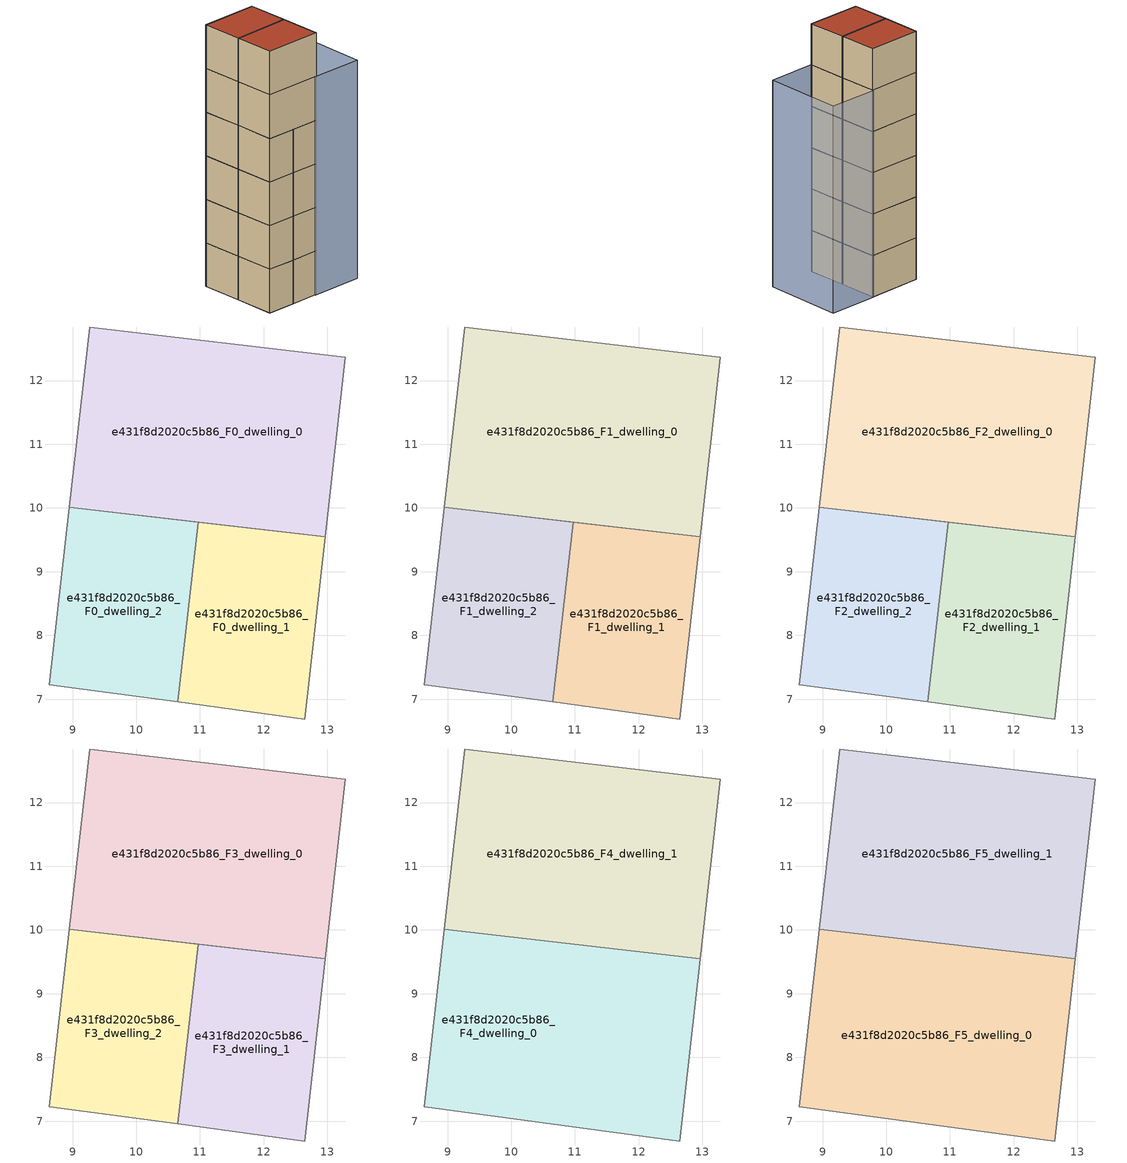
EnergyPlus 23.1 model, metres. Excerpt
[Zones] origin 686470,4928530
e431f8d2020c5b86_F0_dwelling_0
 floor ground (EU_floor_Construction): 12.96,9.55 13.28,12.36 9.27,12.84 8.95,10.01 z0
 wall adiabatic (EU_wall_Construction): 8.95,10.01 9.27,12.84 13.28,12.36 12.96,9.55 8.95,10.01 z0:3
e431f8d2020c5b86_F0_dwelling_1
 floor ground (EU_floor_Construction): 12.64,6.69 12.96,9.55 10.97,9.78 10.65,6.96 z0
 wall to e431f8d2020c5b86_F0_dwelling_2 (EU_wall_Construction): 10.65,6.96 10.97,9.78 z0:3
 wall adiabatic (EU_wall_Construction): 10.97,9.78 12.96,9.55 12.64,6.69 10.65,6.96 z0:3
e431f8d2020c5b86_F0_dwelling_2
 floor ground (EU_floor_Construction): 10.65,6.96 10.97,9.78 8.95,10.01 8.63,7.23 z0
 wall adiabatic (EU_wall_Construction): 10.65,6.96 8.63,7.23 8.95,10.01 10.97,9.78 z0:3
e431f8d2020c5b86_F1_dwelling_0
 floor to e431f8d2020c5b86_F0_dwelling_0 (EU_floor_Construction): 12.96,9.55 13.28,12.36 9.27,12.84 8.95,10.01 z3
 wall adiabatic (EU_wall_Construction): 8.95,10.01 9.27,12.84 13.28,12.36 12.96,9.55 8.95,10.01 z3:6
e431f8d2020c5b86_F1_dwelling_1
 floor to e431f8d2020c5b86_F0_dwelling_1 (EU_floor_Construction): 12.64,6.69 12.96,9.55 10.97,9.78 10.65,6.96 z3
 wall to e431f8d2020c5b86_F1_dwelling_2 (EU_wall_Construction): 10.65,6.96 10.97,9.78 z3:6
 wall adiabatic (EU_wall_Construction): 10.97,9.78 12.96,9.55 12.64,6.69 10.65,6.96 z3:6
e431f8d2020c5b86_F1_dwelling_2
 floor to e431f8d2020c5b86_F0_dwelling_2 (EU_floor_Construction): 10.65,6.96 10.97,9.78 8.95,10.01 8.63,7.23 z3
 wall adiabatic (EU_wall_Construction): 10.65,6.96 8.63,7.23 8.95,10.01 10.97,9.78 z3:6
e431f8d2020c5b86_F2_dwelling_0
 floor to e431f8d2020c5b86_F1_dwelling_0 (EU_floor_Construction): 12.96,9.55 13.28,12.36 9.27,12.84 8.95,10.01 z6
 wall adiabatic (EU_wall_Construction): 8.95,10.01 9.27,12.84 13.28,12.36 12.96,9.55 8.95,10.01 z6:9
e431f8d2020c5b86_F2_dwelling_1
 floor to e431f8d2020c5b86_F1_dwelling_1 (EU_floor_Construction): 12.64,6.69 12.96,9.55 10.97,9.78 10.65,6.96 z6
 wall to e431f8d2020c5b86_F2_dwelling_2 (EU_wall_Construction): 10.65,6.96 10.97,9.78 z6:9
 wall adiabatic (EU_wall_Construction): 10.97,9.78 12.96,9.55 12.64,6.69 10.65,6.96 z6:9
e431f8d2020c5b86_F2_dwelling_2
 floor to e431f8d2020c5b86_F1_dwelling_2 (EU_floor_Construction): 10.65,6.96 10.97,9.78 8.95,10.01 8.63,7.23 z6
 wall adiabatic (EU_wall_Construction): 10.65,6.96 8.63,7.23 8.95,10.01 10.97,9.78 z6:9
e431f8d2020c5b86_F3_dwelling_0
 floor to e431f8d2020c5b86_F2_dwelling_0 (EU_floor_Construction): 12.96,9.55 13.28,12.36 9.27,12.84 8.95,10.01 z9
 wall adiabatic (EU_wall_Construction): 8.95,10.01 9.27,12.84 13.28,12.36 12.96,9.55 8.95,10.01 z9:12
e431f8d2020c5b86_F3_dwelling_1
 floor to e431f8d2020c5b86_F2_dwelling_1 (EU_floor_Construction): 12.64,6.69 12.96,9.55 10.97,9.78 10.65,6.96 z9
 wall to e431f8d2020c5b86_F3_dwelling_2 (EU_wall_Construction): 10.65,6.96 10.97,9.78 z9:12
 wall adiabatic (EU_wall_Construction): 10.97,9.78 12.96,9.55 12.64,6.69 10.65,6.96 z9:12
e431f8d2020c5b86_F3_dwelling_2
 floor to e431f8d2020c5b86_F2_dwelling_2 (EU_floor_Construction): 10.65,6.96 10.97,9.78 8.95,10.01 8.63,7.23 z9
 wall adiabatic (EU_wall_Construction): 10.65,6.96 8.63,7.23 8.95,10.01 10.97,9.78 z9:12
e431f8d2020c5b86_F4_dwelling_0
 floor to e431f8d2020c5b86_F3_dwelling_2 (EU_floor_Construction): 10.65,6.96 10.97,9.78 8.95,10.01 8.63,7.23 z12
 floor to e431f8d2020c5b86_F3_dwelling_1 (EU_floor_Construction): 12.64,6.69 12.96,9.55 10.97,9.78 10.65,6.96 z12
 wall adiabatic (EU_wall_Construction): 12.96,9.55 12.64,6.69 8.63,7.23 8.95,10.01 z12:15
 wall to e431f8d2020c5b86_F4_dwelling_1 (EU_wall_Construction): 8.95,10.01 12.96,9.55 z12:15
e431f8d2020c5b86_F4_dwelling_1
 floor to e431f8d2020c5b86_F3_dwelling_0 (EU_floor_Construction): 12.96,9.55 13.28,12.36 9.27,12.84 8.95,10.01 z12
 wall adiabatic (EU_wall_Construction): 8.95,10.01 9.27,12.84 13.28,12.36 12.96,9.55 z12:15
e431f8d2020c5b86_F5_dwelling_0
 floor to e431f8d2020c5b86_F4_dwelling_0 (EU_floor_Construction): 12.64,6.69 12.96,9.55 8.95,10.01 8.63,7.23 z15
 wall adiabatic (EU_wall_Construction): 12.96,9.55 12.64,6.69 8.63,7.23 8.95,10.01 z15:18
 wall to e431f8d2020c5b86_F5_dwelling_1 (EU_wall_Construction): 8.95,10.01 12.96,9.55 z15:18
 roof outside (EU_roof_Construction): 12.96,9.55 12.64,6.69 8.63,7.23 8.95,10.01 z18
e431f8d2020c5b86_F5_dwelling_1
 floor to e431f8d2020c5b86_F4_dwelling_1 (EU_floor_Construction): 12.96,9.55 13.28,12.36 9.27,12.84 8.95,10.01 z15
 wall adiabatic (EU_wall_Construction): 8.95,10.01 9.27,12.84 13.28,12.36 12.96,9.55 z15:18
 roof outside (EU_roof_Construction): 13.28,12.36 12.96,9.55 8.95,10.01 9.27,12.84 z18
shading: 16.88,11.94 16.13,6.22 / 16.13,6.22 12.54,6.69 / 12.54,6.69 13.29,12.41 / 13.29,12.41 16.88,11.94 z0:15
[Building]
EU S2 Campaign: North Axis=0; Terrain=City; Solar Distribution=FullExterior
[Site:Location]
Bologna: Latitude=44.5; Longitude=11.25; Time Zone=1; Elevation=37
[SizingPeriod:WeatherFileDays]
AnnualSizingPeriod: Begin Month=1; Begin Day of Month=1; End Month=12; End Day of Month=31; Day of Week for Start Day=Monday; Use Weather File Daylight Saving Period=No; Use Weather File Rain and Snow Indicators=No
[MATERIAL]
EU_InternalMass_Material: Roughness=MediumRough; Thickness=0.1; Conductivity=1; Density=1800; Specific Heat=900; Thermal Absorptance=0.9; Solar Absorptance=0.7; Visible Absorptance=0.7
[MATERIAL:NOMASS] Roughness=MediumRough; Thermal Absorptance=0.9; Solar Absorptance=0.7; Visible Absorptance=0.7
Name | Thermal Resistance
EU_wall_NoMass | 0.905828
EU_roof_NoMass | 0.37593
EU_floor_NoMass | 0.67114
[CONSTRUCTION]
EU_wall_Construction: EU_wall_NoMass
EU_roof_Construction: EU_roof_NoMass
EU_floor_Construction: EU_floor_NoMass
EU_InternalMass_Construction: EU_InternalMass_Material
[ZONE] Type=1; Multiplier=1; Ceiling Height=autocalculate; Floor Area=autocalculate; Part of Total Floor Area=Yes
Name | Volume
e431f8d2020c5b86_F0_dwelling_0; e431f8d2020c5b86_F1_dwelling_0; e431f8d2020c5b86_F2_dwelling_0; e431f8d2020c5b86_F3_dwelling_0; e431f8d2020c5b86_F4_dwelling_1; e431f8d2020c5b86_F5_dwelling_1 | 34.4312
e431f8d2020c5b86_F4_dwelling_0; e431f8d2020c5b86_F5_dwelling_0 | 34.4348
e431f8d2020c5b86_F0_dwelling_1; e431f8d2020c5b86_F1_dwelling_1; e431f8d2020c5b86_F2_dwelling_1; e431f8d2020c5b86_F3_dwelling_1 | 17.2119
e431f8d2020c5b86_F0_dwelling_2; e431f8d2020c5b86_F1_dwelling_2; e431f8d2020c5b86_F2_dwelling_2; e431f8d2020c5b86_F3_dwelling_2 | 17.2214
[INTERNALMASS] Construction=EU_InternalMass_Construction
Name | Zone or ZoneList | Surface Area
e431f8d2020c5b86_F0_dwelling_0_EU_InternalMass | e431f8d2020c5b86_F0_dwelling_0 | 11.4773
e431f8d2020c5b86_F0_dwelling_1_EU_InternalMass | e431f8d2020c5b86_F0_dwelling_1 | 5.73769
e431f8d2020c5b86_F0_dwelling_2_EU_InternalMass | e431f8d2020c5b86_F0_dwelling_2 | 5.74029
e431f8d2020c5b86_F1_dwelling_0_EU_InternalMass | e431f8d2020c5b86_F1_dwelling_0 | 11.4773
e431f8d2020c5b86_F1_dwelling_1_EU_InternalMass | e431f8d2020c5b86_F1_dwelling_1 | 5.73769
e431f8d2020c5b86_F1_dwelling_2_EU_InternalMass | e431f8d2020c5b86_F1_dwelling_2 | 5.74029
e431f8d2020c5b86_F2_dwelling_0_EU_InternalMass | e431f8d2020c5b86_F2_dwelling_0 | 11.4773
e431f8d2020c5b86_F2_dwelling_1_EU_InternalMass | e431f8d2020c5b86_F2_dwelling_1 | 5.73769
e431f8d2020c5b86_F2_dwelling_2_EU_InternalMass | e431f8d2020c5b86_F2_dwelling_2 | 5.74029
e431f8d2020c5b86_F3_dwelling_0_EU_InternalMass | e431f8d2020c5b86_F3_dwelling_0 | 11.4773
e431f8d2020c5b86_F3_dwelling_1_EU_InternalMass | e431f8d2020c5b86_F3_dwelling_1 | 5.73769
e431f8d2020c5b86_F3_dwelling_2_EU_InternalMass | e431f8d2020c5b86_F3_dwelling_2 | 5.74029
e431f8d2020c5b86_F4_dwelling_0_EU_InternalMass | e431f8d2020c5b86_F4_dwelling_0 | 11.4781
e431f8d2020c5b86_F4_dwelling_1_EU_InternalMass | e431f8d2020c5b86_F4_dwelling_1 | 11.4782
e431f8d2020c5b86_F5_dwelling_0_EU_InternalMass | e431f8d2020c5b86_F5_dwelling_0 | 11.4781
e431f8d2020c5b86_F5_dwelling_1_EU_InternalMass | e431f8d2020c5b86_F5_dwelling_1 | 11.4782
[OTHEREQUIPMENT] Fuel Type=Electricity; Design Level Calculation Method=Watts/Area; Power per Zone Floor Area=1; Fraction Latent=0; Fraction Radiant=0; Fraction Lost=0; Carbon Dioxide Generation Rate=0; EndUse Subcategory=EU_Step8_InternalGains
Name | Zone or ZoneList or Space or SpaceList | Schedule
EU_Step8_InternalGain_e431f8d2020c5b86_F0_dwelling_0_f000 | e431f8d2020c5b86_F0_dwelling_0 | EU_Step8_GainSchedule_e431f8d2020c5b86_F0_dwelling_0_f000
EU_Step8_InternalGain_e431f8d2020c5b86_F0_dwelling_1_f000 | e431f8d2020c5b86_F0_dwelling_1 | EU_Step8_GainSchedule_e431f8d2020c5b86_F0_dwelling_1_f000
EU_Step8_InternalGain_e431f8d2020c5b86_F0_dwelling_2_f000 | e431f8d2020c5b86_F0_dwelling_2 | EU_Step8_GainSchedule_e431f8d2020c5b86_F0_dwelling_2_f000
EU_Step8_InternalGain_e431f8d2020c5b86_F1_dwelling_0_f000 | e431f8d2020c5b86_F1_dwelling_0 | EU_Step8_GainSchedule_e431f8d2020c5b86_F1_dwelling_0_f000
EU_Step8_InternalGain_e431f8d2020c5b86_F1_dwelling_1_f000 | e431f8d2020c5b86_F1_dwelling_1 | EU_Step8_GainSchedule_e431f8d2020c5b86_F1_dwelling_1_f000
EU_Step8_InternalGain_e431f8d2020c5b86_F1_dwelling_2_f000 | e431f8d2020c5b86_F1_dwelling_2 | EU_Step8_GainSchedule_e431f8d2020c5b86_F1_dwelling_2_f000
EU_Step8_InternalGain_e431f8d2020c5b86_F2_dwelling_0_f000 | e431f8d2020c5b86_F2_dwelling_0 | EU_Step8_GainSchedule_e431f8d2020c5b86_F2_dwelling_0_f000
EU_Step8_InternalGain_e431f8d2020c5b86_F2_dwelling_1_f000 | e431f8d2020c5b86_F2_dwelling_1 | EU_Step8_GainSchedule_e431f8d2020c5b86_F2_dwelling_1_f000
EU_Step8_InternalGain_e431f8d2020c5b86_F2_dwelling_2_f000 | e431f8d2020c5b86_F2_dwelling_2 | EU_Step8_GainSchedule_e431f8d2020c5b86_F2_dwelling_2_f000
EU_Step8_InternalGain_e431f8d2020c5b86_F3_dwelling_0_f000 | e431f8d2020c5b86_F3_dwelling_0 | EU_Step8_GainSchedule_e431f8d2020c5b86_F3_dwelling_0_f000
EU_Step8_InternalGain_e431f8d2020c5b86_F3_dwelling_1_f000 | e431f8d2020c5b86_F3_dwelling_1 | EU_Step8_GainSchedule_e431f8d2020c5b86_F3_dwelling_1_f000
EU_Step8_InternalGain_e431f8d2020c5b86_F3_dwelling_2_f000 | e431f8d2020c5b86_F3_dwelling_2 | EU_Step8_GainSchedule_e431f8d2020c5b86_F3_dwelling_2_f000
EU_Step8_InternalGain_e431f8d2020c5b86_F4_dwelling_0_f000 | e431f8d2020c5b86_F4_dwelling_0 | EU_Step8_GainSchedule_e431f8d2020c5b86_F4_dwelling_0_f000
EU_Step8_InternalGain_e431f8d2020c5b86_F4_dwelling_1_f000 | e431f8d2020c5b86_F4_dwelling_1 | EU_Step8_GainSchedule_e431f8d2020c5b86_F4_dwelling_1_f000
EU_Step8_InternalGain_e431f8d2020c5b86_F5_dwelling_0_f000 | e431f8d2020c5b86_F5_dwelling_0 | EU_Step8_GainSchedule_e431f8d2020c5b86_F5_dwelling_0_f000
EU_Step8_InternalGain_e431f8d2020c5b86_F5_dwelling_1_f000 | e431f8d2020c5b86_F5_dwelling_1 | EU_Step8_GainSchedule_e431f8d2020c5b86_F5_dwelling_1_f000
[ZONEVENTILATION:DESIGNFLOWRATE] Schedule=EU_AlwaysOn; Design Flow Rate Calculation Method=AirChanges/Hour; Air Changes per Hour=0.73129; Ventilation Type=Natural; Fan Pressure Rise=0; Fan Total Efficiency=1; Constant Term Coefficient=1; Temperature Term Coefficient=0; Velocity Term Coefficient=0; Velocity Squared Term Coefficient=0; Minimum Indoor Temperature=-100; Maximum Indoor Temperature=100; Delta Temperature=-100; Minimum Outdoor Temperature=-100; Maximum Outdoor Temperature=100; Maximum Wind Speed=40
Name | Zone or ZoneList or Space or SpaceList
EU_ConstantAir_e431f8d2020c5b86_F0_dwelling_0 | e431f8d2020c5b86_F0_dwelling_0
EU_ConstantAir_e431f8d2020c5b86_F0_dwelling_1 | e431f8d2020c5b86_F0_dwelling_1
EU_ConstantAir_e431f8d2020c5b86_F0_dwelling_2 | e431f8d2020c5b86_F0_dwelling_2
EU_ConstantAir_e431f8d2020c5b86_F1_dwelling_0 | e431f8d2020c5b86_F1_dwelling_0
EU_ConstantAir_e431f8d2020c5b86_F1_dwelling_1 | e431f8d2020c5b86_F1_dwelling_1
EU_ConstantAir_e431f8d2020c5b86_F1_dwelling_2 | e431f8d2020c5b86_F1_dwelling_2
EU_ConstantAir_e431f8d2020c5b86_F2_dwelling_0 | e431f8d2020c5b86_F2_dwelling_0
EU_ConstantAir_e431f8d2020c5b86_F2_dwelling_1 | e431f8d2020c5b86_F2_dwelling_1
EU_ConstantAir_e431f8d2020c5b86_F2_dwelling_2 | e431f8d2020c5b86_F2_dwelling_2
EU_ConstantAir_e431f8d2020c5b86_F3_dwelling_0 | e431f8d2020c5b86_F3_dwelling_0
EU_ConstantAir_e431f8d2020c5b86_F3_dwelling_1 | e431f8d2020c5b86_F3_dwelling_1
EU_ConstantAir_e431f8d2020c5b86_F3_dwelling_2 | e431f8d2020c5b86_F3_dwelling_2
EU_ConstantAir_e431f8d2020c5b86_F4_dwelling_0 | e431f8d2020c5b86_F4_dwelling_0
EU_ConstantAir_e431f8d2020c5b86_F4_dwelling_1 | e431f8d2020c5b86_F4_dwelling_1
EU_ConstantAir_e431f8d2020c5b86_F5_dwelling_0 | e431f8d2020c5b86_F5_dwelling_0
EU_ConstantAir_e431f8d2020c5b86_F5_dwelling_1 | e431f8d2020c5b86_F5_dwelling_1
[HVACTEMPLATE:THERMOSTAT] Constant Heating Setpoint=20; Constant Cooling Setpoint=50
EU_HeatOnly_e431f8d2020c5b86_F0_dwelling_0; EU_HeatOnly_e431f8d2020c5b86_F0_dwelling_1; EU_HeatOnly_e431f8d2020c5b86_F0_dwelling_2; EU_HeatOnly_e431f8d2020c5b86_F1_dwelling_0; EU_HeatOnly_e431f8d2020c5b86_F1_dwelling_1; EU_HeatOnly_e431f8d2020c5b86_F1_dwelling_2; EU_HeatOnly_e431f8d2020c5b86_F2_dwelling_0; EU_HeatOnly_e431f8d2020c5b86_F2_dwelling_1; EU_HeatOnly_e431f8d2020c5b86_F2_dwelling_2; EU_HeatOnly_e431f8d2020c5b86_F3_dwelling_0; EU_HeatOnly_e431f8d2020c5b86_F3_dwelling_1; EU_HeatOnly_e431f8d2020c5b86_F3_dwelling_2; EU_HeatOnly_e431f8d2020c5b86_F4_dwelling_0; EU_HeatOnly_e431f8d2020c5b86_F4_dwelling_1; EU_HeatOnly_e431f8d2020c5b86_F5_dwelling_0; EU_HeatOnly_e431f8d2020c5b86_F5_dwelling_1
[HVACTEMPLATE:ZONE:IDEALLOADSAIRSYSTEM] System Availability Schedule=EU_AlwaysOn; Maximum Heating Supply Air Temperature=50; Minimum Cooling Supply Air Temperature=13; Maximum Heating Supply Air Humidity Ratio=0.0156; Minimum Cooling Supply Air Humidity Ratio=0.0077; Heating Limit=NoLimit; Cooling Limit=NoLimit; Heating Availability Schedule=EU_AlwaysOn; Cooling Availability Schedule=EU_CoolingOff; Dehumidification Control Type=ConstantSensibleHeatRatio; Cooling Sensible Heat Ratio=0.7; Dehumidification Setpoint=60; Humidification Control Type=None; Humidification Setpoint=30; Outdoor Air Method=None; Outdoor Air Flow Rate per Person=0.00944; Outdoor Air Flow Rate per Zone Floor Area=0; Outdoor Air Flow Rate per Zone=0; Demand Controlled Ventilation Type=None; Outdoor Air Economizer Type=NoEconomizer; Heat Recovery Type=None; Sensible Heat Recovery Effectiveness=0.7; Latent Heat Recovery Effectiveness=0.65
Name | Template Thermostat
e431f8d2020c5b86_F0_dwelling_0 | EU_HeatOnly_e431f8d2020c5b86_F0_dwelling_0
e431f8d2020c5b86_F0_dwelling_1 | EU_HeatOnly_e431f8d2020c5b86_F0_dwelling_1
e431f8d2020c5b86_F0_dwelling_2 | EU_HeatOnly_e431f8d2020c5b86_F0_dwelling_2
e431f8d2020c5b86_F1_dwelling_0 | EU_HeatOnly_e431f8d2020c5b86_F1_dwelling_0
e431f8d2020c5b86_F1_dwelling_1 | EU_HeatOnly_e431f8d2020c5b86_F1_dwelling_1
e431f8d2020c5b86_F1_dwelling_2 | EU_HeatOnly_e431f8d2020c5b86_F1_dwelling_2
e431f8d2020c5b86_F2_dwelling_0 | EU_HeatOnly_e431f8d2020c5b86_F2_dwelling_0
e431f8d2020c5b86_F2_dwelling_1 | EU_HeatOnly_e431f8d2020c5b86_F2_dwelling_1
e431f8d2020c5b86_F2_dwelling_2 | EU_HeatOnly_e431f8d2020c5b86_F2_dwelling_2
e431f8d2020c5b86_F3_dwelling_0 | EU_HeatOnly_e431f8d2020c5b86_F3_dwelling_0
e431f8d2020c5b86_F3_dwelling_1 | EU_HeatOnly_e431f8d2020c5b86_F3_dwelling_1
e431f8d2020c5b86_F3_dwelling_2 | EU_HeatOnly_e431f8d2020c5b86_F3_dwelling_2
e431f8d2020c5b86_F4_dwelling_0 | EU_HeatOnly_e431f8d2020c5b86_F4_dwelling_0
e431f8d2020c5b86_F4_dwelling_1 | EU_HeatOnly_e431f8d2020c5b86_F4_dwelling_1
e431f8d2020c5b86_F5_dwelling_0 | EU_HeatOnly_e431f8d2020c5b86_F5_dwelling_0
e431f8d2020c5b86_F5_dwelling_1 | EU_HeatOnly_e431f8d2020c5b86_F5_dwelling_1
[SIZING:ZONE] Zone Cooling Design Supply Air Temperature Input Method=SupplyAirTemperature; Zone Cooling Design Supply Air Temperature=13; Zone Heating Design Supply Air Temperature Input Method=SupplyAirTemperature; Zone Heating Design Supply Air Temperature=50; Zone Cooling Design Supply Air Humidity Ratio=0.008; Zone Heating Design Supply Air Humidity Ratio=0.008; Cooling Design Air Flow Method=DesignDay; Cooling Design Air Flow Rate=0; Cooling Minimum Air Flow per Zone Floor Area=0.000762; Cooling Minimum Air Flow=0; Cooling Minimum Air Flow Fraction=0.2; Heating Design Air Flow Method=DesignDay; Heating Design Air Flow Rate=0; Heating Maximum Air Flow per Zone Floor Area=0.002032; Heating Maximum Air Flow=0.141576; Heating Maximum Air Flow Fraction=0.3; Account for Dedicated Outdoor Air System=No; Dedicated Outdoor Air System Control Strategy=NeutralSupplyAir; Dedicated Outdoor Air Low Setpoint Temperature for Design=autosize; Dedicated Outdoor Air High Setpoint Temperature for Design=autosize; Zone Load Sizing Method=Sensible Load Only No Latent Load; Zone Latent Cooling Design Supply Air Humidity Ratio Input Method=HumidityRatioDifference; Zone Cooling Design Supply Air Humidity Ratio Difference=0.005; Zone Latent Heating Design Supply Air Humidity Ratio Input Method=HumidityRatioDifference; Zone Humidification Design Supply Air Humidity Ratio Difference=0.005
e431f8d2020c5b86_F0_dwelling_0; e431f8d2020c5b86_F0_dwelling_1; e431f8d2020c5b86_F0_dwelling_2; e431f8d2020c5b86_F1_dwelling_0; e431f8d2020c5b86_F1_dwelling_1; e431f8d2020c5b86_F1_dwelling_2; e431f8d2020c5b86_F2_dwelling_0; e431f8d2020c5b86_F2_dwelling_1; e431f8d2020c5b86_F2_dwelling_2; e431f8d2020c5b86_F3_dwelling_0; e431f8d2020c5b86_F3_dwelling_1; e431f8d2020c5b86_F3_dwelling_2; e431f8d2020c5b86_F4_dwelling_0; e431f8d2020c5b86_F4_dwelling_1; e431f8d2020c5b86_F5_dwelling_0; e431f8d2020c5b86_F5_dwelling_1
[SCHEDULE:CONSTANT]
Name | Hourly Value
EU_AlwaysOn | 1
EU_CoolingOff | 0
[SCHEDULE:FILE] Column Number=1; Rows to Skip at Top=0; Number of Hours of Data=8760; Column Separator=Comma; Interpolate to Timestep=No; Minutes per Item=60; Adjust Schedule for Daylight Savings=Yes
Name | File
EU_Step8_GainSchedule_e431f8d2020c5b86_F0_dwelling_0_f000 | ../../schedules/e431f8d2020c5b86/e431f8d2020c5b86_F0_dwelling_0_f000_gain.csv
EU_Step8_GainSchedule_e431f8d2020c5b86_F0_dwelling_1_f000 | ../../schedules/e431f8d2020c5b86/e431f8d2020c5b86_F0_dwelling_1_f000_gain.csv
EU_Step8_GainSchedule_e431f8d2020c5b86_F0_dwelling_2_f000 | ../../schedules/e431f8d2020c5b86/e431f8d2020c5b86_F0_dwelling_2_f000_gain.csv
EU_Step8_GainSchedule_e431f8d2020c5b86_F1_dwelling_0_f000 | ../../schedules/e431f8d2020c5b86/e431f8d2020c5b86_F1_dwelling_0_f000_gain.csv
EU_Step8_GainSchedule_e431f8d2020c5b86_F1_dwelling_1_f000 | ../../schedules/e431f8d2020c5b86/e431f8d2020c5b86_F1_dwelling_1_f000_gain.csv
EU_Step8_GainSchedule_e431f8d2020c5b86_F1_dwelling_2_f000 | ../../schedules/e431f8d2020c5b86/e431f8d2020c5b86_F1_dwelling_2_f000_gain.csv
EU_Step8_GainSchedule_e431f8d2020c5b86_F2_dwelling_0_f000 | ../../schedules/e431f8d2020c5b86/e431f8d2020c5b86_F2_dwelling_0_f000_gain.csv
EU_Step8_GainSchedule_e431f8d2020c5b86_F2_dwelling_1_f000 | ../../schedules/e431f8d2020c5b86/e431f8d2020c5b86_F2_dwelling_1_f000_gain.csv
EU_Step8_GainSchedule_e431f8d2020c5b86_F2_dwelling_2_f000 | ../../schedules/e431f8d2020c5b86/e431f8d2020c5b86_F2_dwelling_2_f000_gain.csv
EU_Step8_GainSchedule_e431f8d2020c5b86_F3_dwelling_0_f000 | ../../schedules/e431f8d2020c5b86/e431f8d2020c5b86_F3_dwelling_0_f000_gain.csv
EU_Step8_GainSchedule_e431f8d2020c5b86_F3_dwelling_1_f000 | ../../schedules/e431f8d2020c5b86/e431f8d2020c5b86_F3_dwelling_1_f000_gain.csv
EU_Step8_GainSchedule_e431f8d2020c5b86_F3_dwelling_2_f000 | ../../schedules/e431f8d2020c5b86/e431f8d2020c5b86_F3_dwelling_2_f000_gain.csv
EU_Step8_GainSchedule_e431f8d2020c5b86_F4_dwelling_0_f000 | ../../schedules/e431f8d2020c5b86/e431f8d2020c5b86_F4_dwelling_0_f000_gain.csv
EU_Step8_GainSchedule_e431f8d2020c5b86_F4_dwelling_1_f000 | ../../schedules/e431f8d2020c5b86/e431f8d2020c5b86_F4_dwelling_1_f000_gain.csv
EU_Step8_GainSchedule_e431f8d2020c5b86_F5_dwelling_0_f000 | ../../schedules/e431f8d2020c5b86/e431f8d2020c5b86_F5_dwelling_0_f000_gain.csv
EU_Step8_GainSchedule_e431f8d2020c5b86_F5_dwelling_1_f000 | ../../schedules/e431f8d2020c5b86/e431f8d2020c5b86_F5_dwelling_1_f000_gain.csv
